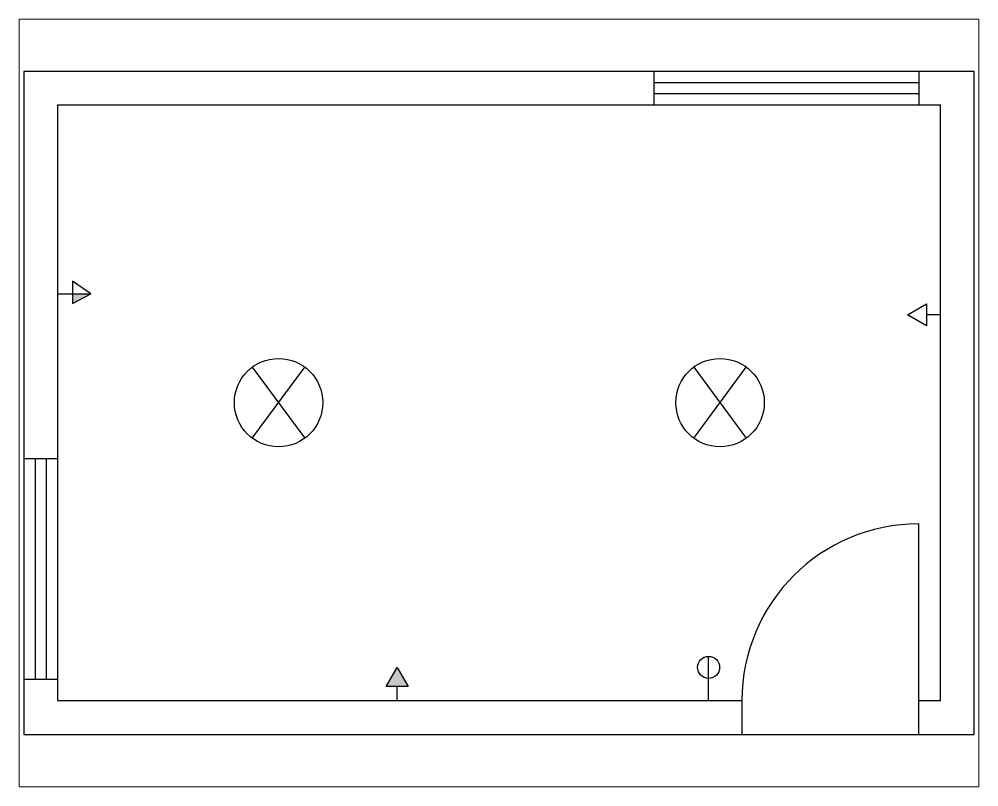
# Paper-space layout 'Layout2' of a CAD drawing. Header units: millimetres. Extents: x 160 to 1440, y 128 to 1152.
# The model-space entities are those that its viewports show. They can reach past a viewport. Long polylines and large blocks are cut down to what shows.
import ezdxf

# ---------------------------------------------------------------- set-up
doc = ezdxf.new("R2010")
doc.units = ezdxf.units.MM

msp = doc.modelspace()

# ---------------------------------------------------------------- hatches: boundary and pattern name
h = msp.add_hatch(color=256)
h.dxf.hatch_style = 1
h.paths.add_polyline_path([(181.05, 299.41), (172.82, 299.41), (172.82, 295.08)])
h = msp.add_hatch(color=256)
h.dxf.hatch_style = 1
h.paths.add_polyline_path([(319.71, 130.35), (314.65, 121.66), (324.65, 121.66)])

# ---------------------------------------------------------------- linework, layer by layer
for p, q in [((580.77, 400.01), (150.77, 400.01)), ((150.77, 400.01), (150.77, 100.01)), ((435.77, 400.01), (435.77, 384.99)), ((555.77, 400.01), (555.77, 384.99)), ((580.77, 100.01), (580.77, 400.01)), ((555.77, 394.92), (435.77, 394.92)), ((555.77, 389.92), (435.77, 389.92)), ((166.05, 384.99), (565.54, 384.99)), ((166.05, 384.99), (166.05, 115.35)), ((565.54, 115.35), (565.54, 384.99)), ((181.05, 299.41), (172.82, 305.08)), ((172.82, 305.08), (172.82, 295.08)), ((166.05, 299.41), (172.82, 299.41)), ((172.82, 295.08), (181.05, 299.41)), ((172.82, 299.41), (181.05, 299.41)), ((550.54, 289.93), (559.22, 294.9)), ((559.22, 294.9), (559.22, 284.9)), ((559.22, 284.9), (550.54, 289.93)), ((565.54, 289.93), (559.22, 289.93)), ((254.12, 234.11), (277.94, 266.24)), ((254.12, 266.24), (277.94, 234.11)), ((453.88, 234.09), (477.67, 266.25)), ((453.88, 266.25), (477.67, 234.09)), ((150.77, 224.89), (166.05, 224.89)), ((156.01, 125), (156.01, 224.89)), ((161.01, 125), (161.01, 224.89)), ((555.69, 115.35), (555.69, 195.35)), ((460.6, 125.35), (460.6, 135.35)), ((314.65, 121.66), (319.71, 130.35)), ((319.71, 130.35), (324.65, 121.66)), ((150.77, 125), (166.05, 125)), ((324.65, 121.66), (314.65, 121.66)), ((319.71, 115.35), (319.71, 121.66)), ((460.6, 115.35), (460.6, 125.35)), ((166.05, 115.35), (475.69, 115.35)), ((475.69, 115.35), (475.69, 100.01)), ((555.69, 100.01), (555.69, 115.35)), ((555.69, 115.35), (565.54, 115.35)), ((150.77, 100.01), (580.77, 100.01))]:
    msp.add_line(p, q)
for centre, radius in [((266.03, 250.17), 20), ((465.78, 250.17), 20), ((460.6, 130.35), 5)]:
    msp.add_circle(centre, radius)
msp.add_arc((555.69, 115.35), 80, 90, 180)

psp = doc.layouts.new('Layout2')

# ---------------------------------------------------------------- viewports
at = {"layer": '0'}
psp.add_viewport(center=(800, 640), size=(1280, 1024), view_center_point=(365.77, 250.01), view_height=347.3506, dxfattribs=at)

doc.saveas('drawing.dxf')
